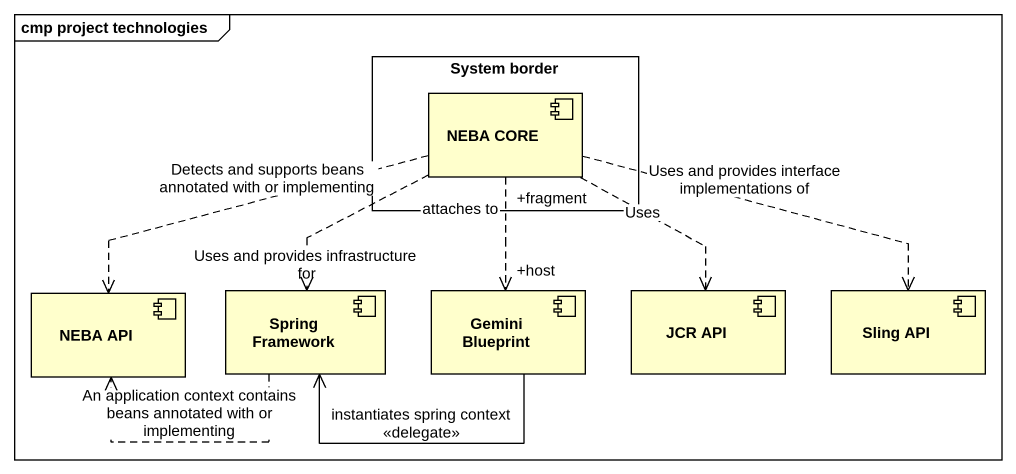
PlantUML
@startuml
mainframe cmp project technologies
rectangle "System border" as System_border {
  component "NEBA CORE" as NEBA_CORE
}
component "NEBA API" as NEBA_API
component "Spring Framework" as Spring_Framework
component "Gemini Blueprint" as Gemini_Blueprint
component "JCR API" as JCR_API
component "Sling API" as Sling_API
NEBA_CORE .left.> NEBA_API : Detects and supports beans annotated with or implementing
NEBA_CORE ..> Spring_Framework : Uses and provides infrastructure for
NEBA_CORE "+fragment" ..> "+host" Gemini_Blueprint : attaches to
NEBA_CORE ..> JCR_API : Uses
NEBA_CORE .right.> Sling_API : Uses and provides interface implementations of
Spring_Framework .left.> NEBA_API : An application context contains beans annotated with or implementing
Gemini_Blueprint -left-> Spring_Framework : instantiates spring context\n<<delegate>>
@enduml
